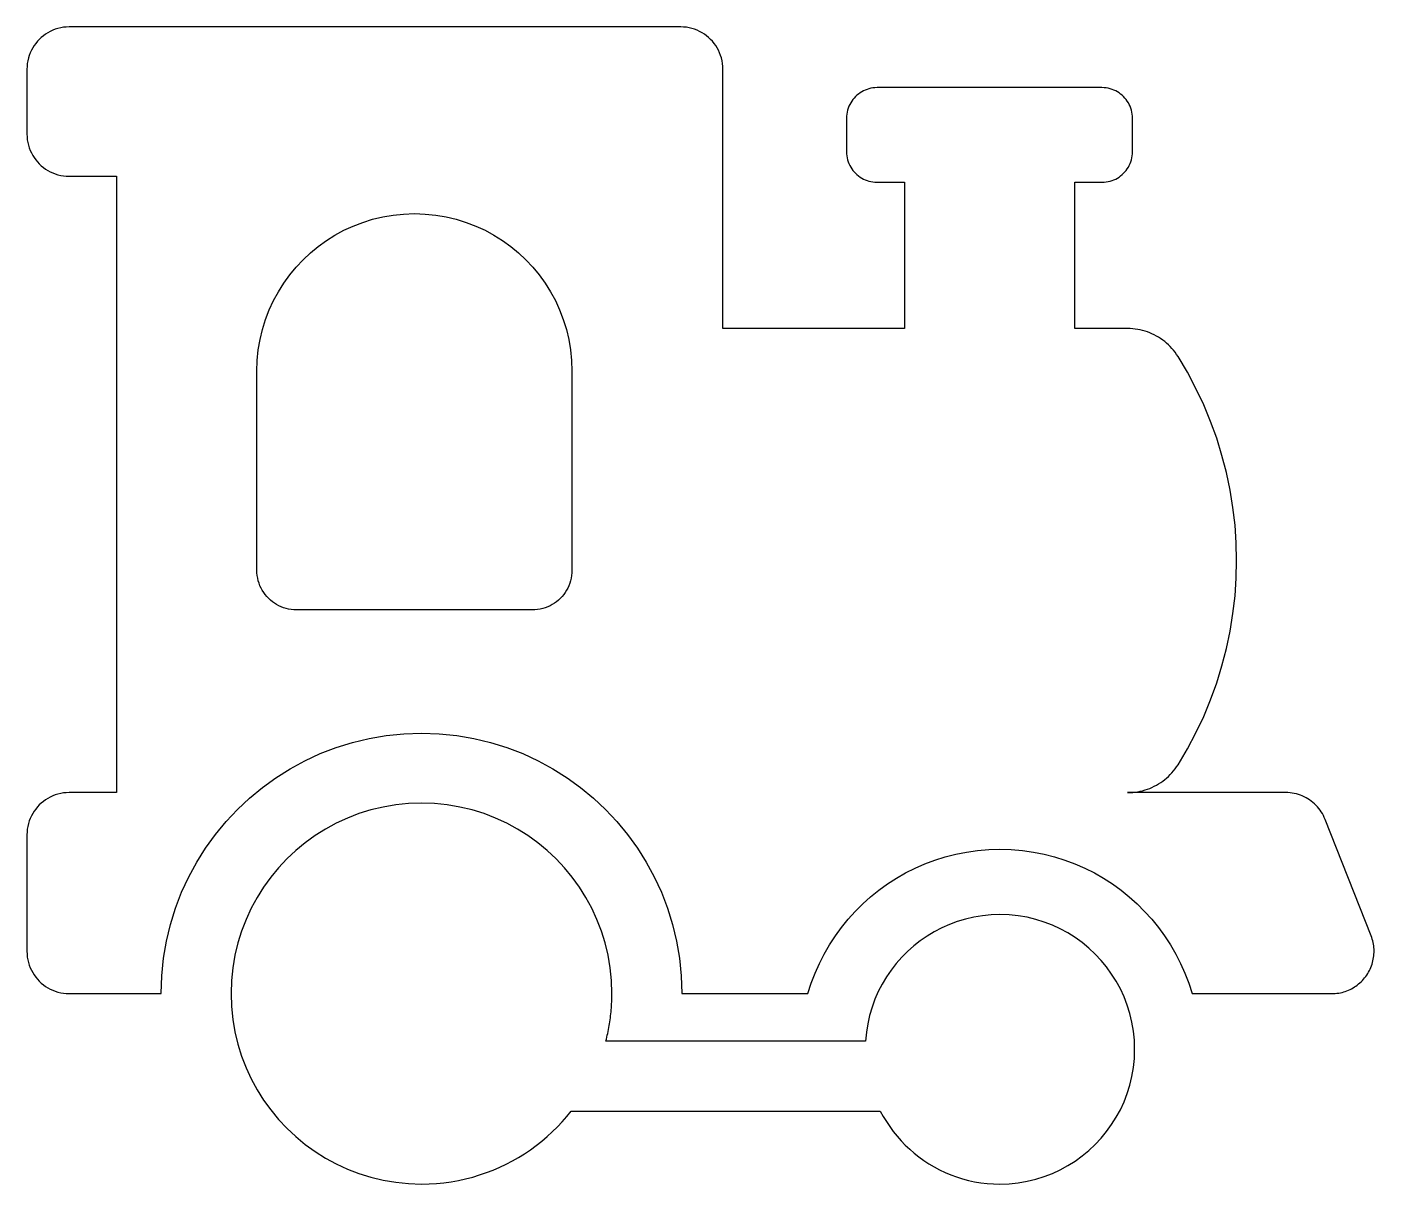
# Model space of a CAD drawing. Extents: x 14.9 to 57.7, y 15.8 to 52.5.
import ezdxf

# ---------------------------------------------------------------- set-up
doc = ezdxf.new("R2010")
doc.units = 0
doc.header["$MEASUREMENT"] = 0
doc.layers.get('0').update_dxf_attribs({"linetype": 'CONTINUOUS'})

msp = doc.modelspace()

# ---------------------------------------------------------------- linework, layer by layer
at = {"color": 7}
for p, q in [((35.703, 52.548), (16.292, 52.548)), ((14.95, 51.206), (14.95, 49.15)), ((37.045, 42.975), (37.045, 51.206)), ((49.077, 50.622), (41.937, 50.622)), ((40.967, 49.652), (40.967, 48.589)), ((50.047, 48.589), (50.047, 49.652)), ((16.292, 47.808), (17.789, 47.808)), ((17.789, 47.808), (17.789, 28.25)), ((41.937, 47.619), (42.804, 47.619)), ((42.804, 47.619), (42.804, 42.975)), ((48.21, 42.975), (48.21, 47.619)), ((48.21, 47.619), (49.077, 47.619)), ((42.804, 42.975), (37.045, 42.975)), ((49.891, 42.975), (48.21, 42.975)), ((22.249, 35.309), (22.249, 41.621)), ((32.252, 41.621), (32.252, 35.309)), ((30.99, 34.046), (23.511, 34.046)), ((17.789, 28.25), (16.292, 28.25)), ((54.912, 28.25), (49.891, 28.25)), ((57.62, 23.706), (56.161, 27.401)), ((14.95, 26.908), (14.95, 23.213)), ((45.838, 24.378), (45.838, 24.378)), ((57.62, 23.706), (57.62, 23.706)), ((16.292, 21.871), (19.208, 21.871)), ((19.208, 21.871), (19.208, 21.871)), ((35.742, 21.871), (35.742, 21.871)), ((35.742, 21.871), (39.741, 21.871)), ((51.935, 21.871), (56.371, 21.871))]:
    msp.add_line(p, q, dxfattribs=at)
for points in [[(16.292, 52.548), (16.2, 52.545), (16.11, 52.536), (16.021, 52.521), (15.935, 52.5), (15.851, 52.474), (15.77, 52.443), (15.691, 52.406), (15.615, 52.365), (15.542, 52.319), (15.472, 52.268), (15.406, 52.214), (15.343, 52.155), (15.284, 52.092), (15.23, 52.026), (15.179, 51.956), (15.133, 51.883), (15.092, 51.807), (15.055, 51.728), (15.024, 51.647), (14.998, 51.563), (14.977, 51.477), (14.962, 51.388), (14.953, 51.298), (14.95, 51.206)], [(37.045, 51.206), (37.042, 51.298), (37.033, 51.388), (37.018, 51.477), (36.997, 51.563), (36.971, 51.647), (36.94, 51.728), (36.903, 51.807), (36.862, 51.883), (36.816, 51.956), (36.766, 52.026), (36.711, 52.092), (36.652, 52.155), (36.59, 52.214), (36.523, 52.268), (36.454, 52.319), (36.381, 52.365), (36.304, 52.406), (36.226, 52.443), (36.144, 52.474), (36.06, 52.5), (35.974, 52.521), (35.885, 52.536), (35.795, 52.545), (35.703, 52.548)], [(41.937, 50.622), (41.871, 50.62), (41.806, 50.613), (41.742, 50.602), (41.679, 50.587), (41.619, 50.568), (41.56, 50.546), (41.503, 50.519), (41.448, 50.489), (41.395, 50.456), (41.345, 50.42), (41.297, 50.38), (41.251, 50.338), (41.209, 50.293), (41.169, 50.245), (41.133, 50.194), (41.1, 50.141), (41.07, 50.086), (41.043, 50.029), (41.021, 49.97), (41.002, 49.91), (40.987, 49.847), (40.976, 49.783), (40.969, 49.718), (40.967, 49.652)], [(50.047, 49.652), (50.045, 49.718), (50.038, 49.783), (50.027, 49.847), (50.012, 49.91), (49.993, 49.97), (49.971, 50.029), (49.944, 50.086), (49.914, 50.141), (49.881, 50.194), (49.845, 50.245), (49.805, 50.293), (49.763, 50.338), (49.717, 50.38), (49.669, 50.42), (49.619, 50.456), (49.566, 50.489), (49.511, 50.519), (49.454, 50.546), (49.395, 50.568), (49.335, 50.587), (49.272, 50.602), (49.208, 50.613), (49.143, 50.62), (49.077, 50.622)], [(14.95, 49.15), (14.953, 49.058), (14.962, 48.968), (14.977, 48.88), (14.998, 48.793), (15.024, 48.709), (15.055, 48.628), (15.092, 48.549), (15.133, 48.473), (15.179, 48.4), (15.23, 48.33), (15.284, 48.264), (15.343, 48.201), (15.406, 48.143), (15.472, 48.088), (15.542, 48.037), (15.615, 47.991), (15.691, 47.95), (15.77, 47.914), (15.851, 47.882), (15.935, 47.856), (16.021, 47.836), (16.11, 47.821), (16.2, 47.811), (16.292, 47.808)], [(40.967, 48.589), (40.969, 48.523), (40.976, 48.457), (40.987, 48.394), (41.002, 48.331), (41.021, 48.27), (41.043, 48.211), (41.07, 48.154), (41.1, 48.099), (41.133, 48.047), (41.169, 47.996), (41.209, 47.948), (41.251, 47.903), (41.297, 47.861), (41.345, 47.821), (41.395, 47.785), (41.448, 47.751), (41.503, 47.722), (41.56, 47.695), (41.619, 47.672), (41.679, 47.654), (41.742, 47.639), (41.806, 47.628), (41.871, 47.621), (41.937, 47.619)], [(49.077, 47.619), (49.143, 47.621), (49.208, 47.628), (49.272, 47.639), (49.335, 47.654), (49.395, 47.672), (49.454, 47.695), (49.511, 47.722), (49.566, 47.751), (49.619, 47.785), (49.669, 47.821), (49.717, 47.861), (49.763, 47.903), (49.805, 47.948), (49.845, 47.996), (49.881, 48.047), (49.914, 48.099), (49.944, 48.154), (49.971, 48.211), (49.993, 48.27), (50.012, 48.331), (50.027, 48.394), (50.038, 48.457), (50.045, 48.523), (50.047, 48.589)], [(22.249, 41.621), (22.261, 41.964), (22.295, 42.3), (22.351, 42.629), (22.428, 42.951), (22.525, 43.264), (22.642, 43.568), (22.778, 43.862), (22.932, 44.146), (23.103, 44.418), (23.291, 44.678), (23.495, 44.925), (23.714, 45.158), (23.947, 45.377), (24.194, 45.581), (24.454, 45.769), (24.726, 45.94), (25.01, 46.094), (25.304, 46.23), (25.608, 46.347), (25.921, 46.444), (26.243, 46.521), (26.572, 46.577), (26.908, 46.612), (27.251, 46.623)], [(27.251, 46.623), (27.593, 46.612), (27.929, 46.577), (28.259, 46.521), (28.58, 46.444), (28.894, 46.347), (29.198, 46.23), (29.492, 46.094), (29.775, 45.94), (30.047, 45.769), (30.307, 45.581), (30.554, 45.377), (30.787, 45.158), (31.006, 44.925), (31.21, 44.678), (31.398, 44.418), (31.57, 44.146), (31.724, 43.862), (31.859, 43.568), (31.976, 43.264), (32.074, 42.951), (32.151, 42.629), (32.207, 42.3), (32.241, 41.964), (32.252, 41.621)], [(51.49, 42.09), (51.446, 42.158), (51.399, 42.223), (51.349, 42.286), (51.297, 42.347), (51.243, 42.405), (51.186, 42.461), (51.128, 42.514), (51.067, 42.564), (51.004, 42.612), (50.939, 42.657), (50.873, 42.7), (50.805, 42.739), (50.735, 42.776), (50.664, 42.81), (50.592, 42.84), (50.518, 42.868), (50.443, 42.893), (50.367, 42.914), (50.289, 42.933), (50.211, 42.948), (50.132, 42.96), (50.052, 42.968), (49.972, 42.974), (49.891, 42.975)], [(51.49, 29.136), (51.788, 29.636), (52.059, 30.147), (52.305, 30.667), (52.524, 31.196), (52.718, 31.732), (52.886, 32.274), (53.028, 32.822), (53.145, 33.375), (53.235, 33.931), (53.3, 34.49), (53.338, 35.051), (53.351, 35.613), (53.338, 36.175), (53.3, 36.736), (53.235, 37.295), (53.145, 37.851), (53.028, 38.404), (52.886, 38.952), (52.718, 39.494), (52.524, 40.03), (52.305, 40.558), (52.059, 41.078), (51.788, 41.589), (51.49, 42.09)], [(23.511, 34.046), (23.425, 34.049), (23.34, 34.058), (23.257, 34.072), (23.176, 34.091), (23.097, 34.116), (23.02, 34.145), (22.946, 34.18), (22.874, 34.219), (22.806, 34.262), (22.74, 34.309), (22.678, 34.361), (22.619, 34.416), (22.563, 34.475), (22.512, 34.537), (22.465, 34.603), (22.421, 34.671), (22.382, 34.743), (22.348, 34.817), (22.319, 34.894), (22.294, 34.973), (22.275, 35.054), (22.26, 35.137), (22.252, 35.222), (22.249, 35.309)], [(32.252, 35.309), (32.25, 35.222), (32.241, 35.137), (32.227, 35.054), (32.207, 34.973), (32.183, 34.894), (32.153, 34.817), (32.119, 34.743), (32.08, 34.672), (32.037, 34.603), (31.989, 34.537), (31.938, 34.475), (31.883, 34.416), (31.824, 34.361), (31.761, 34.309), (31.696, 34.262), (31.627, 34.219), (31.556, 34.18), (31.481, 34.145), (31.405, 34.116), (31.326, 34.091), (31.244, 34.072), (31.161, 34.058), (31.076, 34.049), (30.99, 34.046)], [(19.208, 21.871), (19.227, 22.437), (19.284, 22.992), (19.376, 23.535), (19.504, 24.067), (19.665, 24.584), (19.859, 25.086), (20.084, 25.572), (20.338, 26.041), (20.622, 26.49), (20.933, 26.92), (21.27, 27.328), (21.632, 27.714), (22.018, 28.076), (22.426, 28.413), (22.856, 28.724), (23.306, 29.008), (23.774, 29.263), (24.26, 29.487), (24.762, 29.681), (25.28, 29.842), (25.811, 29.97), (26.355, 30.062), (26.91, 30.119), (27.475, 30.138)], [(27.475, 30.138), (28.04, 30.119), (28.595, 30.062), (29.139, 29.97), (29.67, 29.842), (30.187, 29.681), (30.69, 29.487), (31.176, 29.263), (31.644, 29.008), (32.094, 28.724), (32.523, 28.413), (32.932, 28.076), (33.318, 27.714), (33.68, 27.328), (34.017, 26.92), (34.328, 26.49), (34.611, 26.041), (34.866, 25.572), (35.091, 25.086), (35.285, 24.584), (35.446, 24.067), (35.573, 23.535), (35.666, 22.992), (35.723, 22.437), (35.742, 21.871)], [(49.891, 28.25), (49.972, 28.252), (50.053, 28.257), (50.132, 28.266), (50.211, 28.278), (50.289, 28.293), (50.367, 28.311), (50.443, 28.333), (50.518, 28.358), (50.592, 28.385), (50.664, 28.416), (50.735, 28.45), (50.805, 28.487), (50.873, 28.526), (50.94, 28.568), (51.004, 28.614), (51.067, 28.661), (51.128, 28.712), (51.186, 28.765), (51.243, 28.821), (51.297, 28.879), (51.349, 28.94), (51.399, 29.003), (51.446, 29.068), (51.49, 29.136)], [(16.292, 28.25), (16.2, 28.247), (16.11, 28.238), (16.021, 28.223), (15.935, 28.202), (15.851, 28.176), (15.77, 28.145), (15.691, 28.108), (15.615, 28.067), (15.542, 28.021), (15.472, 27.971), (15.406, 27.916), (15.343, 27.857), (15.284, 27.795), (15.23, 27.728), (15.179, 27.659), (15.133, 27.586), (15.092, 27.51), (15.055, 27.431), (15.024, 27.349), (14.998, 27.265), (14.977, 27.179), (14.962, 27.09), (14.953, 27), (14.95, 26.908)], [(56.161, 27.401), (56.134, 27.465), (56.104, 27.526), (56.072, 27.585), (56.036, 27.642), (55.998, 27.697), (55.958, 27.75), (55.915, 27.801), (55.87, 27.849), (55.822, 27.895), (55.772, 27.939), (55.721, 27.98), (55.667, 28.018), (55.612, 28.054), (55.555, 28.087), (55.496, 28.117), (55.436, 28.144), (55.374, 28.168), (55.311, 28.19), (55.247, 28.208), (55.182, 28.223), (55.116, 28.235), (55.049, 28.243), (54.981, 28.249), (54.912, 28.25)], [(27.475, 27.916), (27.061, 27.902), (26.655, 27.861), (26.257, 27.793), (25.868, 27.7), (25.489, 27.582), (25.122, 27.441), (24.767, 27.277), (24.424, 27.091), (24.095, 26.884), (23.781, 26.656), (23.483, 26.41), (23.201, 26.146), (22.936, 25.864), (22.69, 25.565), (22.463, 25.251), (22.256, 24.922), (22.07, 24.58), (21.905, 24.224), (21.764, 23.857), (21.646, 23.478), (21.553, 23.09), (21.486, 22.692), (21.444, 22.286), (21.43, 21.872)], [(33.519, 21.872), (33.505, 22.286), (33.464, 22.692), (33.396, 23.09), (33.303, 23.478), (33.185, 23.857), (33.044, 24.224), (32.88, 24.58), (32.694, 24.922), (32.487, 25.251), (32.26, 25.565), (32.013, 25.864), (31.749, 26.146), (31.467, 26.41), (31.168, 26.656), (30.854, 26.884), (30.525, 27.091), (30.183, 27.277), (29.827, 27.441), (29.46, 27.582), (29.081, 27.7), (28.693, 27.793), (28.295, 27.861), (27.888, 27.902), (27.475, 27.916)], [(39.741, 21.871), (39.846, 22.198), (39.967, 22.517), (40.105, 22.827), (40.259, 23.128), (40.428, 23.42), (40.612, 23.702), (40.81, 23.973), (41.021, 24.234), (41.246, 24.482), (41.484, 24.719), (41.733, 24.942), (41.995, 25.153), (42.267, 25.35), (42.55, 25.532), (42.843, 25.7), (43.145, 25.852), (43.456, 25.988), (43.775, 26.108), (44.103, 26.211), (44.437, 26.297), (44.779, 26.364), (45.126, 26.413), (45.48, 26.442), (45.838, 26.452)], [(45.838, 26.452), (46.197, 26.442), (46.55, 26.413), (46.898, 26.364), (47.239, 26.297), (47.574, 26.211), (47.901, 26.108), (48.22, 25.988), (48.532, 25.852), (48.834, 25.7), (49.127, 25.532), (49.409, 25.35), (49.682, 25.153), (49.943, 24.942), (50.193, 24.719), (50.43, 24.482), (50.655, 24.234), (50.867, 23.973), (51.065, 23.702), (51.249, 23.42), (51.418, 23.128), (51.571, 22.827), (51.709, 22.517), (51.831, 22.198), (51.935, 21.871)], [(45.838, 24.378), (45.556, 24.369), (45.279, 24.342), (45.008, 24.298), (44.742, 24.237), (44.483, 24.159), (44.232, 24.066), (43.988, 23.958), (43.752, 23.836), (43.525, 23.699), (43.308, 23.549), (43.1, 23.387), (42.904, 23.212), (42.718, 23.025), (42.544, 22.828), (42.382, 22.619), (42.233, 22.401), (42.098, 22.174), (41.976, 21.937), (41.869, 21.693), (41.777, 21.441), (41.701, 21.181), (41.641, 20.915), (41.597, 20.643), (41.572, 20.366)], [(50.114, 20.103), (50.104, 20.396), (50.075, 20.683), (50.027, 20.965), (49.961, 21.239), (49.878, 21.507), (49.778, 21.767), (49.662, 22.019), (49.53, 22.261), (49.383, 22.493), (49.223, 22.716), (49.049, 22.927), (48.861, 23.126), (48.662, 23.313), (48.451, 23.488), (48.229, 23.648), (47.996, 23.795), (47.754, 23.926), (47.502, 24.042), (47.242, 24.142), (46.975, 24.226), (46.7, 24.292), (46.418, 24.339), (46.131, 24.369), (45.838, 24.378)], [(57.481, 22.458), (57.511, 22.505), (57.539, 22.552), (57.565, 22.601), (57.589, 22.65), (57.611, 22.7), (57.631, 22.75), (57.649, 22.802), (57.664, 22.854), (57.678, 22.906), (57.689, 22.959), (57.698, 23.012), (57.705, 23.065), (57.71, 23.119), (57.713, 23.173), (57.713, 23.227), (57.712, 23.281), (57.708, 23.335), (57.702, 23.389), (57.694, 23.443), (57.683, 23.496), (57.671, 23.549), (57.656, 23.602), (57.639, 23.655), (57.62, 23.706)], [(14.95, 23.213), (14.953, 23.121), (14.962, 23.031), (14.977, 22.943), (14.998, 22.857), (15.024, 22.772), (15.055, 22.691), (15.092, 22.612), (15.133, 22.536), (15.179, 22.463), (15.23, 22.393), (15.284, 22.327), (15.343, 22.264), (15.406, 22.206), (15.472, 22.151), (15.542, 22.1), (15.615, 22.054), (15.691, 22.013), (15.77, 21.977), (15.851, 21.945), (15.935, 21.919), (16.021, 21.899), (16.11, 21.884), (16.2, 21.874), (16.292, 21.871)], [(56.371, 21.871), (56.427, 21.872), (56.482, 21.876), (56.536, 21.881), (56.591, 21.889), (56.644, 21.899), (56.697, 21.911), (56.749, 21.926), (56.801, 21.942), (56.852, 21.96), (56.902, 21.98), (56.951, 22.003), (56.999, 22.027), (57.046, 22.053), (57.092, 22.081), (57.137, 22.111), (57.181, 22.143), (57.224, 22.176), (57.265, 22.212), (57.305, 22.249), (57.343, 22.287), (57.38, 22.328), (57.415, 22.37), (57.449, 22.413), (57.481, 22.458)], [(21.43, 21.872), (21.444, 21.458), (21.486, 21.052), (21.553, 20.654), (21.646, 20.265), (21.764, 19.886), (21.905, 19.519), (22.07, 19.164), (22.256, 18.821), (22.463, 18.492), (22.69, 18.178), (22.936, 17.88), (23.201, 17.598), (23.483, 17.333), (23.781, 17.087), (24.095, 16.86), (24.424, 16.653), (24.767, 16.467), (25.122, 16.302), (25.489, 16.161), (25.868, 16.043), (26.257, 15.95), (26.655, 15.883), (27.061, 15.841), (27.475, 15.827)], [(33.33, 20.366), (33.345, 20.426), (33.36, 20.487), (33.373, 20.548), (33.387, 20.609), (33.399, 20.67), (33.412, 20.731), (33.423, 20.793), (33.434, 20.855), (33.444, 20.917), (33.454, 20.979), (33.462, 21.042), (33.471, 21.104), (33.478, 21.167), (33.485, 21.231), (33.492, 21.294), (33.497, 21.357), (33.502, 21.421), (33.507, 21.485), (33.51, 21.549), (33.514, 21.613), (33.516, 21.678), (33.518, 21.742), (33.519, 21.807), (33.519, 21.872)], [(45.838, 15.827), (46.131, 15.837), (46.418, 15.866), (46.7, 15.914), (46.975, 15.98), (47.243, 16.063), (47.502, 16.163), (47.754, 16.279), (47.996, 16.411), (48.229, 16.558), (48.451, 16.718), (48.662, 16.892), (48.861, 17.08), (49.049, 17.279), (49.223, 17.49), (49.383, 17.712), (49.53, 17.945), (49.662, 18.187), (49.778, 18.439), (49.878, 18.699), (49.961, 18.966), (50.027, 19.241), (50.075, 19.523), (50.104, 19.81), (50.114, 20.103)], [(27.475, 15.827), (27.715, 15.832), (27.953, 15.846), (28.188, 15.869), (28.421, 15.901), (28.65, 15.942), (28.877, 15.991), (29.1, 16.049), (29.32, 16.115), (29.536, 16.189), (29.749, 16.27), (29.957, 16.36), (30.162, 16.457), (30.362, 16.561), (30.558, 16.673), (30.749, 16.791), (30.935, 16.917), (31.116, 17.049), (31.292, 17.187), (31.463, 17.332), (31.628, 17.483), (31.788, 17.639), (31.941, 17.802), (32.089, 17.97), (32.231, 18.144)], [(42.038, 18.144), (42.131, 17.974), (42.231, 17.809), (42.338, 17.649), (42.452, 17.495), (42.572, 17.345), (42.699, 17.201), (42.832, 17.064), (42.972, 16.932), (43.117, 16.806), (43.267, 16.687), (43.423, 16.575), (43.584, 16.47), (43.75, 16.372), (43.921, 16.281), (44.096, 16.198), (44.275, 16.122), (44.459, 16.055), (44.646, 15.996), (44.837, 15.945), (45.031, 15.903), (45.229, 15.87), (45.429, 15.847), (45.632, 15.832), (45.838, 15.827)]]:
    msp.add_lwpolyline(points, dxfattribs=at)
for points in [[(41.572, 20.366, 0), (41.434, 20.366, 0), (41.242, 20.366, 0), (41.001, 20.366, 0), (40.717, 20.366, 0), (40.394, 20.366, 0), (40.036, 20.366, 0), (39.649, 20.366, 0), (39.238, 20.366, 0), (38.807, 20.366, 0), (38.362, 20.366, 0), (37.907, 20.366, 0), (37.447, 20.366, 0), (36.987, 20.366, 0), (36.532, 20.366, 0), (36.087, 20.366, 0), (35.656, 20.366, 0), (35.246, 20.366, 0), (34.859, 20.366, 0), (34.502, 20.366, 0), (34.18, 20.366, 0), (33.896, 20.366, 0), (33.657, 20.366, 0), (33.467, 20.366, 0), (33.33, 20.366, 0)], [(32.231, 18.144, 0), (32.666, 18.144, 0), (33.092, 18.144, 0), (33.511, 18.144, 0), (33.922, 18.144, 0), (34.328, 18.144, 0), (34.728, 18.144, 0), (35.124, 18.144, 0), (35.516, 18.144, 0), (35.906, 18.144, 0), (36.294, 18.144, 0), (36.681, 18.144, 0), (37.068, 18.144, 0), (37.456, 18.144, 0), (37.846, 18.144, 0), (38.238, 18.144, 0), (38.635, 18.144, 0), (39.035, 18.144, 0), (39.441, 18.144, 0), (39.853, 18.144, 0), (40.273, 18.144, 0), (40.7, 18.144, 0), (41.136, 18.144, 0), (41.582, 18.144, 0), (42.038, 18.144, 0)]]:
    msp.add_polyline3d(points, dxfattribs=at)

doc.saveas('drawing.dxf')
